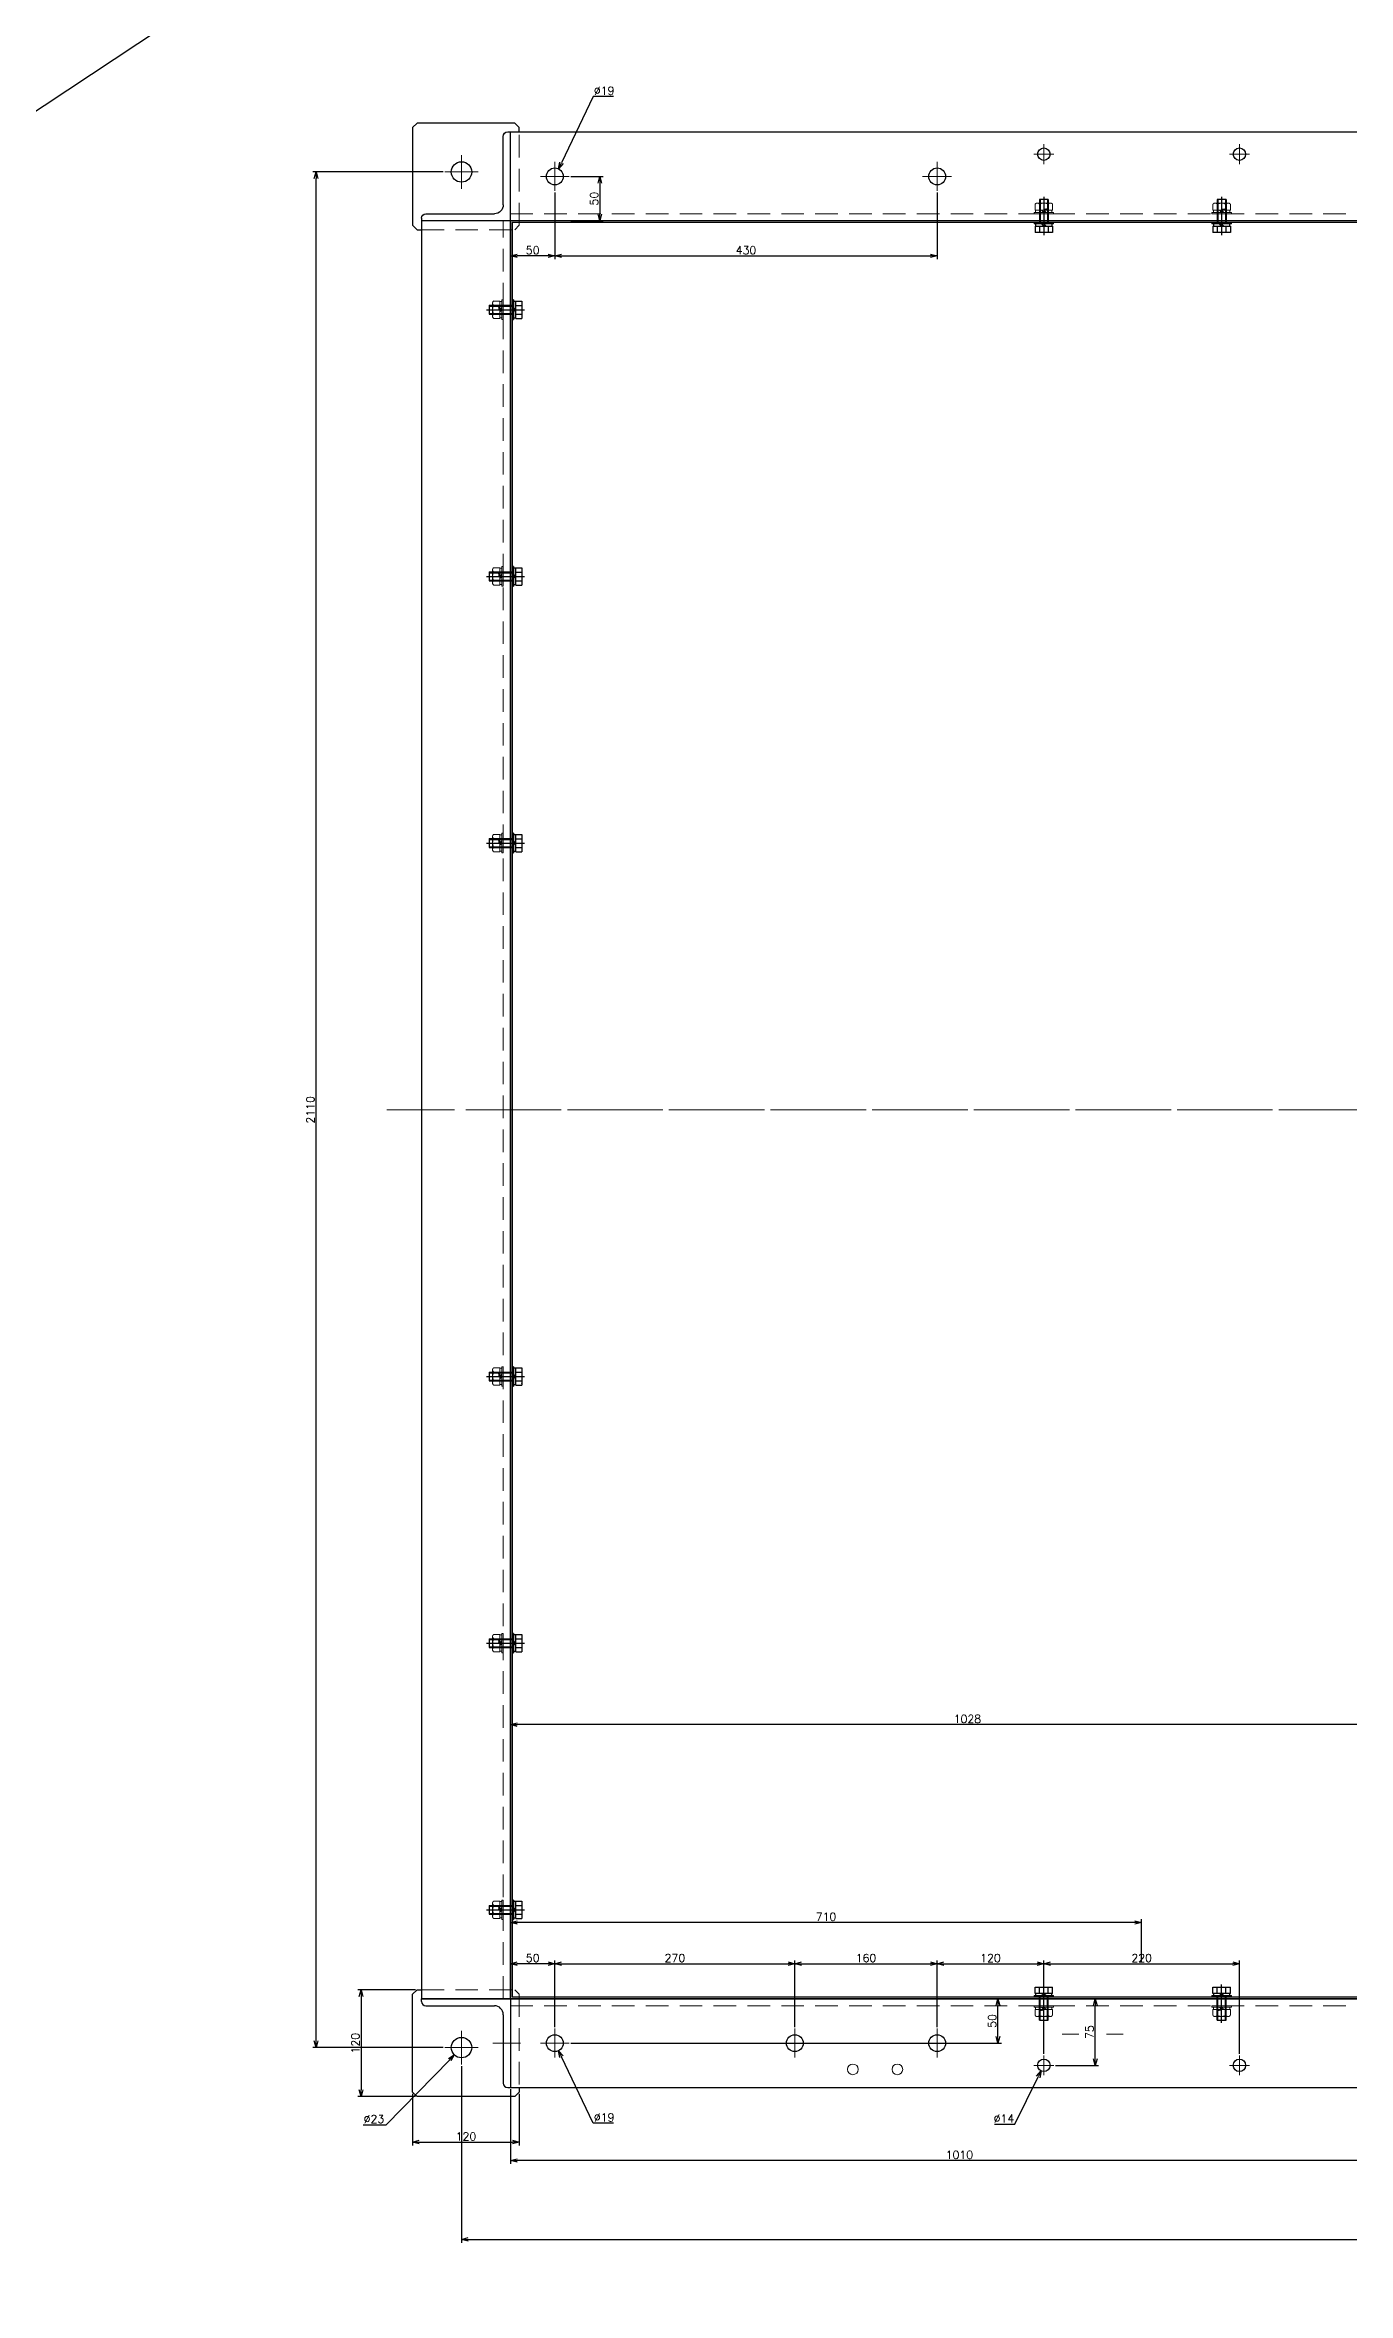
# Model space of a CAD drawing. Header units: millimetres. Extents: x -8731 to 85711, y -14522 to 31379.
# Drawn here: x -1410 to 56, y -10516 to -7987 of the extents above; entities that cross this region are included whole.
import ezdxf

# ---------------------------------------------------------------- set-up
doc = ezdxf.new("R2010")
doc.units = ezdxf.units.MM
doc.header["$LTSCALE"] = 4
doc.header["$PDMODE"] = 99
doc.header["$PDSIZE"] = 1
doc.linetypes.add('CENTER2', pattern=[28.575, 19.05, -3.175, 3.175, -3.175])
doc.linetypes.add('HIDDEN', pattern=[9.525, 6.35, -3.175])
for name, color, linetype, lineweight in [('04_HIDDEN', 2, 'HIDDEN', 13), ('05_CENTER', 4, 'CENTER2', 13), ('08_DIM', 3, 'Continuous', 13)]:
    doc.layers.add(name, color=color, linetype=linetype, lineweight=lineweight)
doc.layers.add('10_DRAFT', color=8, linetype='Continuous', lineweight=0, plot=False)
doc.styles.add('KSS_TXT', font='txt.shx', dxfattribs={"bigfont": 'extfont2.shx'})
doc.styles.add('KSS_TXT_L', font='txt.shx', dxfattribs={"height": 9, "bigfont": 'extfont2.shx'})
doc.dimstyles.new('KSS_DIM', dxfattribs={"dimscale": 3, "dimtxt": 3, "dimasz": 2.5, "dimexe": 1.25, "dimexo": 0.625, "dimtad": 1, "dimdsep": 46, "dimtxsty": 'KSS_TXT', "dimblk": 'OPEN30', "dimcen": 0, "dimazin": 2, "dimtfac": 0.75, "dimtmove": 0, "dimatfit": 3, "dimldrblk": 'OPEN30', "dimfxl": 1, "dimtolj": 1, "dimarcsym": 0})
doc.dimstyles.new('KSS_DIM$3', dxfattribs={"dimscale": 3, "dimtxt": 3, "dimasz": 2.5, "dimexe": 1.25, "dimexo": 0.625, "dimtad": 1, "dimtih": 1, "dimtoh": 1, "dimdsep": 46, "dimtxsty": 'KSS_TXT', "dimblk": 'OPEN30', "dimcen": 0, "dimazin": 2, "dimtfac": 0.75, "dimtofl": 0, "dimtmove": 0, "dimatfit": 3, "dimldrblk": 'OPEN30', "dimfxl": 1, "dimtolj": 1, "dimarcsym": 0})

# ---------------------------------------------------------------- blocks, each defined once
blk = doc.blocks.new('M10Nza_1_1_1')
at = {"color": 0}
for p, q in [((-9.8, 4), (-9.8, 10.7)), ((-9.8, 4), (9.8, 4)), ((-9.2, 1.5), (-9.2, 4)), ((-7.3, 12), (7.4, 12)), ((-4.9, 4), (-4.9, 10.7)), ((0, 1.5), (-2.5, 4)), ((0, 4), (2.5, 1.5)), ((4.9, 10.7), (4.9, 4)), ((9.2, 4), (9.2, 1.5)), ((9.8, 10.7), (9.8, 4))]:
    blk.add_line(p, q, dxfattribs=at)
at = {"color": 0, "linetype": 'CENTER2'}
blk.add_line((0, 12), (0, 0), dxfattribs=at)
at = {"color": 0}
blk.add_lwpolyline([(-11, 1.5), (11, 1.5), (11, 0), (-11, 0)], close=True, dxfattribs=at)
for centre, radius, start, end in [((-7.3, 9.1), 2.94, 33.626, 146.374), ((0, 2.2), 9.8, 60, 120), ((7.4, 9.1), 2.94, 33.626, 146.374)]:
    blk.add_arc(centre, radius, start, end, dxfattribs=at)
at = {"layer": '10_DRAFT', "style": 'KSS_TXT'}
blk.add_text('M10', height=1.25, dxfattribs=at).set_placement((0.3, 4.1))
blk = doc.blocks.new('A$C7E374867_2_1')
at = {"color": 0}
for p, q in [((-11, 1.5), (11, 1.5)), ((-11, 1.5), (-11, 0)), ((-11, 0), (11, 0)), ((-9.8, 11), (9.8, 11)), ((-9.8, 4), (-9.8, 11)), ((9.8, 4), (-9.8, 4)), ((-9.3, 4), (-9.3, 1.5)), ((-4.9, 4), (-4.9, 11)), ((0, 1.5), (-2.5, 4)), ((0, 4), (2.5, 1.5)), ((4.9, 4), (4.9, 11)), ((9.2, 1.5), (9.2, 4)), ((9.8, 4), (9.8, 11)), ((11, 0), (11, 1.5))]:
    blk.add_line(p, q, dxfattribs=at)
at = {"color": 0, "linetype": 'HIDDEN'}
for p, q in [((-5, -26), (-5, 0)), ((-4.2, -26), (-4.2, 0)), ((4.2, -26), (4.2, 0)), ((5, -26), (5, 0)), ((-5, -26), (5, -26))]:
    blk.add_line(p, q, dxfattribs=at)
at = {"color": 0, "linetype": 'CENTER2'}
blk.add_line((0, -29), (0, 14), dxfattribs=at)
at = {"layer": '10_DRAFT', "style": 'KSS_TXT_L'}
blk.add_text('BT-M10x30L,SW,PW', height=0.3, dxfattribs=at).set_placement((5.1, 10.7))
blk = doc.blocks.new('A$C53D772FE_1_1_1')
at = {"color": 0}
for p, q in [((1030, 1000), (0, 1000)), ((0, 1000), (0, -1000)), ((1030, 998), (2, 998)), ((2, 998), (2, -998)), ((1030, 998), (1030, 1000)), ((1030, 998), (1030, -998)), ((0, -1000), (1030, -1000)), ((2, -998), (1030, -998)), ((1030, -998), (1030, -1000))]:
    blk.add_line(p, q, dxfattribs=at)
at = {"layer": '04_HIDDEN'}
blk.add_line((1028, 998), (1028, -998), dxfattribs=at)
at = {"layer": '05_CENTER'}
for p, q in [((600, 1007.7), (600, 990.4)), ((800, 1007.7), (800, 990.4)), ((1000, 1007.7), (1000, 990.4)), ((9.7, 900), (-7.6, 900)), ((1020.4, 900), (1037.7, 900)), ((9.7, 600), (-7.6, 600)), ((1020.4, 600), (1037.7, 600)), ((9.7, 300), (-7.6, 300)), ((1020.4, 300), (1037.7, 300)), ((-44.3, 0), (1070.3, 0)), ((9.7, -300), (-7.6, -300)), ((1020.4, -300), (1037.7, -300)), ((9.7, -600), (-7.6, -600)), ((1020.4, -600), (1037.7, -600)), ((9.7, -900), (-7.6, -900)), ((1020.4, -900), (1037.7, -900)), ((600, -1007.7), (600, -990.4)), ((800, -1007.7), (800, -990.4)), ((1000, -1007.7), (1000, -990.4))]:
    blk.add_line(p, q, dxfattribs=at)
blk = doc.blocks.new('_Open30')
at = {"color": 0, "linetype": 'ByBlock', "lineweight": -2}
for p, q in [((-1, 0.27), (0, 0)), ((0, 0), (-1, -0.27)), ((0, 0), (-1, 0))]:
    blk.add_line(p, q, dxfattribs=at)
blk = doc.blocks.new('*D1652')
at = {"layer": '08_DIM', "color": 0, "lineweight": -2, "transparency": 16777216}
for p, q in [((-962, -8129.9), (-1108.6, -8129.9)), ((-1104.8, -10232.4), (-1104.8, -8137.4)), ((-962, -10239.9), (-1108.6, -10239.9))]:
    blk.add_line(p, q, dxfattribs=at)
at = {"layer": 'Defpoints', "color": 0, "transparency": 16777216}
for p in [(-1104.8, -8129.9), (-960.2, -8129.9), (-960.2, -10239.9)]:
    blk.add_point(p, dxfattribs=at)
at = {"layer": '08_DIM', "color": 0, "lineweight": -2, "transparency": 16777216, "xscale": 7.5, "yscale": 7.5, "zscale": 7.5}
for p, rotation in [((-1104.8, -8129.9), 90), ((-1104.8, -10239.9), 270)]:
    blk.add_blockref('_Open30', p, dxfattribs=dict(at, rotation=rotation))
at = {"layer": '08_DIM', "color": 0, "transparency": 16777216, "insert": (-1111.2, -9184.9), "char_height": 9, "attachment_point": 5, "rotation": 90, "style": 'KSS_TXT'}
blk.add_mtext('\\A1;2110', dxfattribs=at)
blk = doc.blocks.new('*D1653')
at = {"layer": '08_DIM', "color": 0, "lineweight": -2, "transparency": 16777216}
for p, q in [((-941.2, -10260.7), (-941.2, -10459.4)), ((1668.8, -10260.7), (1668.8, -10459.4)), ((-933.7, -10455.6), (1661.3, -10455.6))]:
    blk.add_line(p, q, dxfattribs=at)
at = {"layer": 'Defpoints', "color": 0, "transparency": 16777216}
for p in [(-941.2, -10258.8), (1668.8, -10258.8), (1668.8, -10455.6)]:
    blk.add_point(p, dxfattribs=at)
at = {"layer": '08_DIM', "color": 0, "lineweight": -2, "transparency": 16777216, "xscale": 7.5, "yscale": 7.5, "zscale": 7.5, "rotation": 180}
blk.add_blockref('_Open30', (-941.2, -10455.6), dxfattribs=at)
at = {"layer": '08_DIM', "color": 0, "lineweight": -2, "transparency": 16777216, "xscale": 7.5, "yscale": 7.5, "zscale": 7.5}
blk.add_blockref('_Open30', (1668.8, -10455.6), dxfattribs=at)
at = {"layer": '08_DIM', "color": 0, "transparency": 16777216, "insert": (363.8, -10449.3), "char_height": 9, "attachment_point": 5, "style": 'KSS_TXT'}
blk.add_mtext('\\A1;2610', dxfattribs=at)
blk = doc.blocks.new('*D1654')
at = {"layer": '08_DIM', "color": 0, "lineweight": -2, "transparency": 16777216}
for p, q in [((-996.2, -10291.7), (-996.2, -10350)), ((-876.2, -10291.7), (-876.2, -10350)), ((-988.7, -10346.2), (-883.7, -10346.2))]:
    blk.add_line(p, q, dxfattribs=at)
at = {"layer": 'Defpoints', "color": 0, "transparency": 16777216}
for p in [(-996.2, -10289.9), (-876.2, -10289.9), (-876.2, -10346.2)]:
    blk.add_point(p, dxfattribs=at)
at = {"layer": '08_DIM', "color": 0, "lineweight": -2, "transparency": 16777216, "xscale": 7.5, "yscale": 7.5, "zscale": 7.5, "rotation": 180}
blk.add_blockref('_Open30', (-996.2, -10346.2), dxfattribs=at)
at = {"layer": '08_DIM', "color": 0, "lineweight": -2, "transparency": 16777216, "xscale": 7.5, "yscale": 7.5, "zscale": 7.5}
blk.add_blockref('_Open30', (-876.2, -10346.2), dxfattribs=at)
at = {"layer": '08_DIM', "color": 0, "transparency": 16777216, "insert": (-936.2, -10339.9), "char_height": 9, "attachment_point": 5, "style": 'KSS_TXT'}
blk.add_mtext('\\A1;120', dxfattribs=at)
blk = doc.blocks.new('*D1655')
at = {"layer": '08_DIM', "color": 0, "lineweight": -2, "transparency": 16777216}
for p, q in [((-993.1, -10174.9), (-1058, -10174.9)), ((-1054.2, -10182.4), (-1054.2, -10287.4)), ((-993.1, -10294.9), (-1058, -10294.9))]:
    blk.add_line(p, q, dxfattribs=at)
at = {"layer": 'Defpoints', "color": 0, "transparency": 16777216}
for p in [(-991.2, -10174.9), (-1054.2, -10294.9), (-991.2, -10294.9)]:
    blk.add_point(p, dxfattribs=at)
at = {"layer": '08_DIM', "color": 0, "lineweight": -2, "transparency": 16777216, "xscale": 7.5, "yscale": 7.5, "zscale": 7.5}
for p, rotation in [((-1054.2, -10174.9), 90), ((-1054.2, -10294.9), 270)]:
    blk.add_blockref('_Open30', p, dxfattribs=dict(at, rotation=rotation))
at = {"layer": '08_DIM', "color": 0, "transparency": 16777216, "insert": (-1060.6, -10234.9), "char_height": 9, "attachment_point": 5, "rotation": 90, "style": 'KSS_TXT'}
blk.add_mtext('\\A1;120', dxfattribs=at)
blk = doc.blocks.new('A$C448B04A9_1_1_1')
at = {"color": 0}
for p, q in [((3, 100), (0, 100)), ((0, 0), (0, 100)), ((8, 18), (8, 95)), ((0, 0), (100, 0)), ((95, 8), (18, 8)), ((100, 3), (100, 0))]:
    blk.add_line(p, q, dxfattribs=at)
for centre, radius, start, end in [((3, 95), 5, 0, 90), ((18, 18), 10, 180, 270), ((95, 3), 5, 0, 90)]:
    blk.add_arc(centre, radius, start, end, dxfattribs=at)
blk = doc.blocks.new('A$C2A2D3C10_1_1_1')
at = {"color": 0}
for points in [[(110, 1100), (110, 1105), (105, 1110), (-5, 1110), (-10, 1105), (-10, 995), (-5, 990)], [(2590, 1100), (2590, 1105), (2595, 1110), (2705, 1110), (2710, 1105), (2710, 995), (2705, 990)], [(-5, 990), (0, 990)], [(100, 993), (100, 1000), (0, 1000), (0, -1000), (100, -1000), (100, -993)], [(100, -993), (100, 993)], [(2600, -993), (2600, -1000), (2700, -1000), (2700, 1000), (2600, 1000), (2600, 993)], [(2600, 993), (2600, -993)], [(2705, 990), (2700, 990)], [(110, -1100), (110, -1105), (105, -1110), (-5, -1110), (-10, -1105), (-10, -995), (-5, -990)], [(-5, -990), (0, -990)], [(2590, -1100), (2590, -1105), (2595, -1110), (2705, -1110), (2710, -1105), (2710, -995), (2705, -990)], [(2705, -990), (2700, -990)]]:
    blk.add_lwpolyline(points, dxfattribs=at)
for points in [[(100, 1100), (2600, 1100), (2600, 1000), (100, 1000)], [(100, -1100), (2600, -1100), (2600, -1000), (100, -1000)]]:
    blk.add_lwpolyline(points, close=True, dxfattribs=at)
for centre, radius in [((45, 1055), 11.5), ((700, 1075), 7), ((920, 1075), 7), ((2655, 1055), 11.5), ((150, 1050), 9.5), ((580, 1050), 9.5), ((1085, 1040), 6), ((1135, 1040), 6), ((1385, 1040), 6), ((1435, 1040), 6), ((1682.5, 1040), 6), ((1717.5, 1040), 6), ((2102.5, 1040), 6), ((2137.5, 1040), 6), ((2439.5, 1050), 8.5), ((2560.5, 1050), 8.5), ((1085, -1040), 6), ((1135, -1040), 6), ((1385, -1040), 6), ((1435, -1040), 6), ((1682.5, -1040), 6), ((1717.5, -1040), 6), ((2102.5, -1040), 6), ((2137.5, -1040), 6), ((45, -1055), 11.5), ((150, -1050), 9.5), ((420, -1050), 9.5), ((580, -1050), 9.5), ((2439.5, -1050), 8.5), ((2560.5, -1050), 8.5), ((2655, -1055), 11.5), ((700, -1075), 7), ((920, -1075), 7)]:
    blk.add_circle(centre, radius, dxfattribs=at)
at = {"layer": '04_HIDDEN'}
for p, q in [((92, -1000), (92, 1000)), ((100, 1008), (2600, 1008)), ((2608, -1000), (2608, 1000)), ((100, -1008), (2600, -1008))]:
    blk.add_line(p, q, dxfattribs=at)
for points in [[(0, 990), (105, 990), (110, 995), (110, 1100)], [(2700, 990), (2595, 990), (2590, 995), (2590, 1100)], [(0, -990), (105, -990), (110, -995), (110, -1100)], [(2700, -990), (2595, -990), (2590, -995), (2590, -1100)]]:
    blk.add_lwpolyline(points, dxfattribs=at)
at = {"layer": '05_CENTER'}
for p, q in [((45, 1073.9), (45, 1036.1)), ((150, 1066.3), (150, 1033.7)), ((580, 1066.3), (580, 1033.7)), ((711.2, 1075), (688.8, 1075)), ((700, 1086.2), (700, 1063.8)), ((931.2, 1075), (908.8, 1075)), ((920, 1086.2), (920, 1063.8)), ((2439.5, 1062.3), (2439.5, 1037.7)), ((2560.5, 1062.3), (2560.5, 1037.7)), ((2655, 1073.9), (2655, 1036.1)), ((63.9, 1055), (26.1, 1055)), ((166.3, 1050), (133.7, 1050)), ((596.3, 1050), (563.7, 1050)), ((1094.3, 1040), (1075.7, 1040)), ((1085, 1049.3), (1085, 1030.7)), ((1144.3, 1040), (1125.7, 1040)), ((1135, 1049.3), (1135, 1030.7)), ((1394.3, 1040), (1375.7, 1040)), ((1385, 1049.3), (1385, 1030.7)), ((1444.3, 1040), (1425.7, 1040)), ((1435, 1049.3), (1435, 1030.7)), ((1691.8, 1040), (1673.2, 1040)), ((1682.5, 1049.3), (1682.5, 1030.7)), ((1726.8, 1040), (1708.2, 1040)), ((1717.5, 1049.3), (1717.5, 1030.7)), ((2111.8, 1040), (2093.2, 1040)), ((2102.5, 1049.3), (2102.5, 1030.7)), ((2146.8, 1040), (2128.2, 1040)), ((2137.5, 1049.3), (2137.5, 1030.7)), ((2451.8, 1050), (2427.2, 1050)), ((2572.8, 1050), (2548.2, 1050)), ((2620.4, 1050), (2587.9, 1050)), ((2636.1, 1055), (2673.9, 1055)), ((700, 991.1), (700, 1017.1)), ((900, 991.1), (900, 1017.1)), ((1100, 991.1), (1100, 1017.1)), ((1600, 991.1), (1600, 1017.1)), ((1800, 991.1), (1800, 1017.1)), ((2000, 991.1), (2000, 1017.1)), ((108.9, 900), (82.9, 900)), ((2591.1, 900), (2617.1, 900)), ((108.9, 600), (82.9, 600)), ((2591.1, 600), (2617.1, 600)), ((108.9, 300), (82.9, 300)), ((2591.1, 300), (2617.1, 300)), ((-39.1, 0), (2739.1, 0)), ((108.9, -300), (82.9, -300)), ((2591.1, -300), (2617.1, -300)), ((108.9, -600), (82.9, -600)), ((2591.1, -600), (2617.1, -600)), ((108.9, -900), (82.9, -900)), ((2591.1, -900), (2617.1, -900)), ((700, -991.1), (700, -1017.1)), ((900, -991.1), (900, -1017.1)), ((1100, -991.1), (1100, -1017.1)), ((1600, -991.1), (1600, -1017.1)), ((1800, -991.1), (1800, -1017.1)), ((2000, -991.1), (2000, -1017.1)), ((45, -1073.9), (45, -1036.1)), ((150, -1066.3), (150, -1033.7)), ((420, -1066.3), (420, -1033.7)), ((580, -1066.3), (580, -1033.7)), ((1085, -1049.3), (1085, -1030.7)), ((1135, -1049.3), (1135, -1030.7)), ((1385, -1049.3), (1385, -1030.7)), ((1435, -1049.3), (1435, -1030.7)), ((1682.5, -1049.3), (1682.5, -1030.7)), ((1717.5, -1049.3), (1717.5, -1030.7)), ((2102.5, -1049.3), (2102.5, -1030.7)), ((2137.5, -1049.3), (2137.5, -1030.7)), ((2655, -1073.9), (2655, -1036.1)), ((63.9, -1055), (26.1, -1055)), ((111.3, -1050), (80.4, -1050)), ((166.3, -1050), (133.7, -1050)), ((436.3, -1050), (403.7, -1050)), ((596.3, -1050), (563.7, -1050)), ((1094.3, -1040), (1075.7, -1040)), ((1144.3, -1040), (1125.7, -1040)), ((1394.3, -1040), (1375.7, -1040)), ((1444.3, -1040), (1425.7, -1040)), ((1691.8, -1040), (1673.2, -1040)), ((1726.8, -1040), (1708.2, -1040)), ((2111.8, -1040), (2093.2, -1040)), ((2146.8, -1040), (2128.2, -1040)), ((2451.8, -1050), (2427.2, -1050)), ((2439.5, -1062.3), (2439.5, -1037.7)), ((2572.8, -1050), (2548.2, -1050)), ((2560.5, -1062.3), (2560.5, -1037.7)), ((2620.4, -1050), (2587.9, -1050)), ((2636.1, -1055), (2673.9, -1055)), ((711.2, -1075), (688.8, -1075)), ((700, -1086.2), (700, -1063.8)), ((931.2, -1075), (908.8, -1075)), ((920, -1086.2), (920, -1063.8))]:
    blk.add_line(p, q, dxfattribs=at)
at = {"color": 0, "xscale": -1}
blk.add_blockref('A$C448B04A9_1_1_1', (100, 1000), dxfattribs=at)
at = {"color": 0}
blk.add_blockref('A$C448B04A9_1_1_1', (2600, 1000), dxfattribs=at)
at = {"color": 0, "rotation": 180}
blk.add_blockref('A$C448B04A9_1_1_1', (100, -1000), dxfattribs=at)
at = {"color": 0, "xscale": -1, "rotation": 180}
blk.add_blockref('A$C448B04A9_1_1_1', (2600, -1000), dxfattribs=at)
blk = doc.blocks.new('*D3328')
at = {"layer": '08_DIM', "color": 0, "lineweight": -2, "transparency": 16777216}
for p, q in [((-886.2, -9898.1), (-886.2, -9872.8)), ((134.3, -9876.5), (-878.7, -9876.5)), ((141.8, -9875.9), (141.8, -9880.3))]:
    blk.add_line(p, q, dxfattribs=at)
at = {"layer": 'Defpoints', "color": 0, "transparency": 16777216}
for p in [(-886.2, -9876.5), (141.8, -9874), (-886.2, -9900)]:
    blk.add_point(p, dxfattribs=at)
at = {"layer": '08_DIM', "color": 0, "lineweight": -2, "transparency": 16777216, "xscale": 7.5, "yscale": 7.5, "zscale": 7.5, "rotation": 180}
blk.add_blockref('_Open30', (-886.2, -9876.5), dxfattribs=at)
at = {"layer": '08_DIM', "color": 0, "lineweight": -2, "transparency": 16777216, "xscale": 7.5, "yscale": 7.5, "zscale": 7.5}
blk.add_blockref('_Open30', (141.8, -9876.5), dxfattribs=at)
at = {"layer": '08_DIM', "color": 0, "transparency": 16777216, "insert": (-372.2, -9870.1), "char_height": 9, "attachment_point": 5, "style": 'KSS_TXT'}
blk.add_mtext('\\A1;1028', dxfattribs=at)
blk = doc.blocks.new('*D3409')
at = {"layer": '08_DIM', "color": 0, "lineweight": -2, "transparency": 16777216}
for p, q in [((-886.2, -10183), (-886.2, -10141.7)), ((-843.7, -10145.5), (-878.7, -10145.5)), ((-836.2, -10216.7), (-836.2, -10141.7))]:
    blk.add_line(p, q, dxfattribs=at)
at = {"layer": 'Defpoints', "color": 0, "transparency": 16777216}
for p in [(-886.2, -10145.5), (-886.2, -10184.9), (-836.2, -10218.6)]:
    blk.add_point(p, dxfattribs=at)
at = {"layer": '08_DIM', "color": 0, "lineweight": -2, "transparency": 16777216, "xscale": 7.5, "yscale": 7.5, "zscale": 7.5, "rotation": 180}
blk.add_blockref('_Open30', (-886.2, -10145.5), dxfattribs=at)
at = {"layer": '08_DIM', "color": 0, "lineweight": -2, "transparency": 16777216, "xscale": 7.5, "yscale": 7.5, "zscale": 7.5}
blk.add_blockref('_Open30', (-836.2, -10145.5), dxfattribs=at)
at = {"layer": '08_DIM', "color": 0, "transparency": 16777216, "insert": (-861.2, -10139.1), "char_height": 9, "attachment_point": 5, "style": 'KSS_TXT'}
blk.add_mtext('\\A1;50', dxfattribs=at)
blk = doc.blocks.new('*D3410')
at = {"layer": '08_DIM', "color": 0, "lineweight": -2, "transparency": 16777216}
for p, q in [((-836.2, -10216.7), (-836.2, -10141.7)), ((-828.7, -10145.5), (-573.7, -10145.5)), ((-566.2, -10216.7), (-566.2, -10141.7))]:
    blk.add_line(p, q, dxfattribs=at)
at = {"layer": 'Defpoints', "color": 0, "transparency": 16777216}
for p in [(-566.2, -10145.5), (-836.2, -10218.6), (-566.2, -10218.6)]:
    blk.add_point(p, dxfattribs=at)
at = {"layer": '08_DIM', "color": 0, "lineweight": -2, "transparency": 16777216, "xscale": 7.5, "yscale": 7.5, "zscale": 7.5, "rotation": 180}
blk.add_blockref('_Open30', (-836.2, -10145.5), dxfattribs=at)
at = {"layer": '08_DIM', "color": 0, "lineweight": -2, "transparency": 16777216, "xscale": 7.5, "yscale": 7.5, "zscale": 7.5}
blk.add_blockref('_Open30', (-566.2, -10145.5), dxfattribs=at)
at = {"layer": '08_DIM', "color": 0, "transparency": 16777216, "insert": (-701.2, -10139.1), "char_height": 9, "attachment_point": 5, "style": 'KSS_TXT'}
blk.add_mtext('\\A1;270', dxfattribs=at)
blk = doc.blocks.new('*D3411')
at = {"layer": '08_DIM', "color": 0, "lineweight": -2, "transparency": 16777216}
for p, q in [((-566.2, -10216.7), (-566.2, -10141.7)), ((-558.7, -10145.5), (-413.7, -10145.5)), ((-406.2, -10216.7), (-406.2, -10141.7))]:
    blk.add_line(p, q, dxfattribs=at)
at = {"layer": 'Defpoints', "color": 0, "transparency": 16777216}
for p in [(-406.2, -10145.5), (-566.2, -10218.6), (-406.2, -10218.6)]:
    blk.add_point(p, dxfattribs=at)
at = {"layer": '08_DIM', "color": 0, "lineweight": -2, "transparency": 16777216, "xscale": 7.5, "yscale": 7.5, "zscale": 7.5, "rotation": 180}
blk.add_blockref('_Open30', (-566.2, -10145.5), dxfattribs=at)
at = {"layer": '08_DIM', "color": 0, "lineweight": -2, "transparency": 16777216, "xscale": 7.5, "yscale": 7.5, "zscale": 7.5}
blk.add_blockref('_Open30', (-406.2, -10145.5), dxfattribs=at)
at = {"layer": '08_DIM', "color": 0, "transparency": 16777216, "insert": (-486.2, -10139.1), "char_height": 9, "attachment_point": 5, "style": 'KSS_TXT'}
blk.add_mtext('\\A1;160', dxfattribs=at)
blk = doc.blocks.new('*D3412')
at = {"layer": '08_DIM', "color": 0, "lineweight": -2, "transparency": 16777216}
for p, q in [((-406.2, -10216.7), (-406.2, -10141.7)), ((-398.7, -10145.5), (-293.7, -10145.5)), ((-286.2, -10246.8), (-286.2, -10141.7))]:
    blk.add_line(p, q, dxfattribs=at)
at = {"layer": 'Defpoints', "color": 0, "transparency": 16777216}
for p in [(-286.2, -10145.5), (-406.2, -10218.6), (-286.2, -10248.7)]:
    blk.add_point(p, dxfattribs=at)
at = {"layer": '08_DIM', "color": 0, "lineweight": -2, "transparency": 16777216, "xscale": 7.5, "yscale": 7.5, "zscale": 7.5, "rotation": 180}
blk.add_blockref('_Open30', (-406.2, -10145.5), dxfattribs=at)
at = {"layer": '08_DIM', "color": 0, "lineweight": -2, "transparency": 16777216, "xscale": 7.5, "yscale": 7.5, "zscale": 7.5}
blk.add_blockref('_Open30', (-286.2, -10145.5), dxfattribs=at)
at = {"layer": '08_DIM', "color": 0, "transparency": 16777216, "insert": (-346.2, -10139.1), "char_height": 9, "attachment_point": 5, "style": 'KSS_TXT'}
blk.add_mtext('\\A1;120', dxfattribs=at)
blk = doc.blocks.new('*D3413')
at = {"layer": '08_DIM', "color": 0, "lineweight": -2, "transparency": 16777216}
for p, q in [((-286.2, -10246.8), (-286.2, -10141.7)), ((-278.7, -10145.5), (-73.7, -10145.5)), ((-66.2, -10246.8), (-66.2, -10141.7))]:
    blk.add_line(p, q, dxfattribs=at)
at = {"layer": 'Defpoints', "color": 0, "transparency": 16777216}
for p in [(-66.2, -10145.5), (-286.2, -10248.7), (-66.2, -10248.7)]:
    blk.add_point(p, dxfattribs=at)
at = {"layer": '08_DIM', "color": 0, "lineweight": -2, "transparency": 16777216, "xscale": 7.5, "yscale": 7.5, "zscale": 7.5, "rotation": 180}
blk.add_blockref('_Open30', (-286.2, -10145.5), dxfattribs=at)
at = {"layer": '08_DIM', "color": 0, "lineweight": -2, "transparency": 16777216, "xscale": 7.5, "yscale": 7.5, "zscale": 7.5}
blk.add_blockref('_Open30', (-66.2, -10145.5), dxfattribs=at)
at = {"layer": '08_DIM', "color": 0, "transparency": 16777216, "insert": (-176.2, -10139.1), "char_height": 9, "attachment_point": 5, "style": 'KSS_TXT'}
blk.add_mtext('\\A1;220', dxfattribs=at)
blk = doc.blocks.new('*D3414')
at = {"layer": '08_DIM', "color": 0, "lineweight": -2, "transparency": 16777216}
for p, q in [((-273.2, -10184.9), (-224.6, -10184.9)), ((-228.3, -10252.4), (-228.3, -10192.4)), ((-273.2, -10259.9), (-224.6, -10259.9))]:
    blk.add_line(p, q, dxfattribs=at)
at = {"layer": 'Defpoints', "color": 0, "transparency": 16777216}
for p in [(-275.1, -10184.9), (-228.3, -10184.9), (-275.1, -10259.9)]:
    blk.add_point(p, dxfattribs=at)
at = {"layer": '08_DIM', "color": 0, "lineweight": -2, "transparency": 16777216, "xscale": 7.5, "yscale": 7.5, "zscale": 7.5}
for p, rotation in [((-228.3, -10184.9), 90), ((-228.3, -10259.9), 270)]:
    blk.add_blockref('_Open30', p, dxfattribs=dict(at, rotation=rotation))
at = {"layer": '08_DIM', "color": 0, "transparency": 16777216, "insert": (-234.7, -10222.4), "char_height": 9, "attachment_point": 5, "rotation": 90, "style": 'KSS_TXT'}
blk.add_mtext('\\A1;75', dxfattribs=at)
blk = doc.blocks.new('*D3415')
at = {"layer": '08_DIM', "color": 0, "lineweight": -2, "transparency": 16777216}
for p, q in [((-818.1, -10184.9), (-334, -10184.9)), ((-337.8, -10227.4), (-337.8, -10192.4)), ((-818.1, -10234.9), (-334, -10234.9))]:
    blk.add_line(p, q, dxfattribs=at)
at = {"layer": 'Defpoints', "color": 0, "transparency": 16777216}
for p in [(-820, -10184.9), (-337.8, -10184.9), (-820, -10234.9)]:
    blk.add_point(p, dxfattribs=at)
at = {"layer": '08_DIM', "color": 0, "lineweight": -2, "transparency": 16777216, "xscale": 7.5, "yscale": 7.5, "zscale": 7.5}
for p, rotation in [((-337.8, -10184.9), 90), ((-337.8, -10234.9), 270)]:
    blk.add_blockref('_Open30', p, dxfattribs=dict(at, rotation=rotation))
at = {"layer": '08_DIM', "color": 0, "transparency": 16777216, "insert": (-344.2, -10209.9), "char_height": 9, "attachment_point": 5, "rotation": 90, "style": 'KSS_TXT'}
blk.add_mtext('\\A1;50', dxfattribs=at)
blk = doc.blocks.new('*D3423')
at = {"layer": '08_DIM', "color": 0, "lineweight": -2, "transparency": 16777216}
for p, q in [((-886.2, -10286.7), (-886.2, -10370.7)), ((123.8, -10320.5), (123.8, -10370.7)), ((116.3, -10366.9), (-878.7, -10366.9))]:
    blk.add_line(p, q, dxfattribs=at)
at = {"layer": 'Defpoints', "color": 0, "transparency": 16777216}
for p in [(-886.2, -10284.9), (123.8, -10318.6), (-886.2, -10366.9)]:
    blk.add_point(p, dxfattribs=at)
at = {"layer": '08_DIM', "color": 0, "lineweight": -2, "transparency": 16777216, "xscale": 7.5, "yscale": 7.5, "zscale": 7.5, "rotation": 180}
blk.add_blockref('_Open30', (-886.2, -10366.9), dxfattribs=at)
at = {"layer": '08_DIM', "color": 0, "lineweight": -2, "transparency": 16777216, "xscale": 7.5, "yscale": 7.5, "zscale": 7.5}
blk.add_blockref('_Open30', (123.8, -10366.9), dxfattribs=at)
at = {"layer": '08_DIM', "color": 0, "transparency": 16777216, "insert": (-381.2, -10360.5), "char_height": 9, "attachment_point": 5, "style": 'KSS_TXT'}
blk.add_mtext('\\A1;1010', dxfattribs=at)
blk = doc.blocks.new('*D3432')
at = {"layer": '08_DIM', "color": 0, "lineweight": -2, "transparency": 16777216}
for p, q in [((-318.7, -10326.1), (-292.6, -10272.9)), ((-341.6, -10326.1), (-318.7, -10326.1))]:
    blk.add_line(p, q, dxfattribs=at)
at = {"layer": 'Defpoints', "color": 0, "transparency": 16777216}
for p in [(-289.3, -10266.1), (-283.2, -10253.6)]:
    blk.add_point(p, dxfattribs=at)
at = {"layer": '08_DIM', "color": 0, "lineweight": -2, "transparency": 16777216, "xscale": 7.5, "yscale": 7.5, "zscale": 7.5, "rotation": 63.88393615176609}
blk.add_blockref('_Open30', (-289.3, -10266.1), dxfattribs=at)
at = {"layer": '08_DIM', "color": 0, "transparency": 16777216, "insert": (-331.1, -10319.8), "char_height": 9, "attachment_point": 5, "style": 'KSS_TXT'}
blk.add_mtext('\\A1;%%C14', dxfattribs=at)
blk = doc.blocks.new('*D3433')
at = {"layer": '08_DIM', "color": 0, "lineweight": -2, "transparency": 16777216}
for p, q in [((-836.2, -8153), (-836.2, -8228)), ((-886.2, -8186.7), (-886.2, -8228)), ((-843.7, -8224.2), (-878.7, -8224.2))]:
    blk.add_line(p, q, dxfattribs=at)
at = {"layer": 'Defpoints', "color": 0, "transparency": 16777216}
for p in [(-836.2, -8151.1), (-886.2, -8184.9), (-886.2, -8224.2)]:
    blk.add_point(p, dxfattribs=at)
at = {"layer": '08_DIM', "color": 0, "lineweight": -2, "transparency": 16777216, "xscale": 7.5, "yscale": 7.5, "zscale": 7.5, "rotation": 180}
blk.add_blockref('_Open30', (-886.2, -8224.2), dxfattribs=at)
at = {"layer": '08_DIM', "color": 0, "lineweight": -2, "transparency": 16777216, "xscale": 7.5, "yscale": 7.5, "zscale": 7.5}
blk.add_blockref('_Open30', (-836.2, -8224.2), dxfattribs=at)
at = {"layer": '08_DIM', "color": 0, "transparency": 16777216, "insert": (-861.2, -8217.9), "char_height": 9, "attachment_point": 5, "style": 'KSS_TXT'}
blk.add_mtext('\\A1;50', dxfattribs=at)
blk = doc.blocks.new('*D3434')
at = {"layer": '08_DIM', "color": 0, "lineweight": -2, "transparency": 16777216}
for p, q in [((-836.2, -8153), (-836.2, -8228)), ((-406.2, -8153), (-406.2, -8228)), ((-828.7, -8224.2), (-413.7, -8224.2))]:
    blk.add_line(p, q, dxfattribs=at)
at = {"layer": 'Defpoints', "color": 0, "transparency": 16777216}
for p in [(-836.2, -8151.1), (-406.2, -8151.1), (-406.2, -8224.2)]:
    blk.add_point(p, dxfattribs=at)
at = {"layer": '08_DIM', "color": 0, "lineweight": -2, "transparency": 16777216, "xscale": 7.5, "yscale": 7.5, "zscale": 7.5, "rotation": 180}
blk.add_blockref('_Open30', (-836.2, -8224.2), dxfattribs=at)
at = {"layer": '08_DIM', "color": 0, "lineweight": -2, "transparency": 16777216, "xscale": 7.5, "yscale": 7.5, "zscale": 7.5}
blk.add_blockref('_Open30', (-406.2, -8224.2), dxfattribs=at)
at = {"layer": '08_DIM', "color": 0, "transparency": 16777216, "insert": (-621.2, -8217.9), "char_height": 9, "attachment_point": 5, "style": 'KSS_TXT'}
blk.add_mtext('\\A1;430', dxfattribs=at)
blk = doc.blocks.new('*D3435')
at = {"layer": '08_DIM', "color": 0, "lineweight": -2, "transparency": 16777216}
for p, q in [((-818.1, -8134.9), (-781.8, -8134.9)), ((-785.6, -8142.4), (-785.6, -8177.4)), ((-818.1, -8184.9), (-781.8, -8184.9))]:
    blk.add_line(p, q, dxfattribs=at)
at = {"layer": 'Defpoints', "color": 0, "transparency": 16777216}
for p in [(-820, -8134.9), (-820, -8184.9), (-785.6, -8184.9)]:
    blk.add_point(p, dxfattribs=at)
at = {"layer": '08_DIM', "color": 0, "lineweight": -2, "transparency": 16777216, "xscale": 7.5, "yscale": 7.5, "zscale": 7.5}
for p, rotation in [((-785.6, -8134.9), 90), ((-785.6, -8184.9), 270)]:
    blk.add_blockref('_Open30', p, dxfattribs=dict(at, rotation=rotation))
at = {"layer": '08_DIM', "color": 0, "transparency": 16777216, "insert": (-792, -8159.9), "char_height": 9, "attachment_point": 5, "rotation": 90, "style": 'KSS_TXT'}
blk.add_mtext('\\A1;50', dxfattribs=at)
blk = doc.blocks.new('*D3436')
at = {"layer": '08_DIM', "color": 0, "lineweight": -2, "transparency": 16777216}
for p, q in [((-793.2, -10324.8), (-828.9, -10250.2)), ((-770.3, -10324.8), (-793.2, -10324.8))]:
    blk.add_line(p, q, dxfattribs=at)
at = {"layer": 'Defpoints', "color": 0, "transparency": 16777216}
for p in [(-840.3, -10226.3), (-832.1, -10243.4)]:
    blk.add_point(p, dxfattribs=at)
at = {"layer": '08_DIM', "color": 0, "lineweight": -2, "transparency": 16777216, "xscale": 7.5, "yscale": 7.5, "zscale": 7.5, "rotation": 115.5765367813497}
blk.add_blockref('_Open30', (-832.1, -10243.4), dxfattribs=at)
at = {"layer": '08_DIM', "color": 0, "transparency": 16777216, "insert": (-780.8, -10318.4), "char_height": 9, "attachment_point": 5, "style": 'KSS_TXT'}
blk.add_mtext('\\A1;%%C19', dxfattribs=at)
blk = doc.blocks.new('*D3437')
at = {"layer": '08_DIM', "color": 0, "lineweight": -2, "transparency": 16777216}
for p, q in [((-793.2, -8044.9), (-828.9, -8119.5)), ((-770.3, -8044.9), (-793.2, -8044.9))]:
    blk.add_line(p, q, dxfattribs=at)
at = {"layer": 'Defpoints', "color": 0, "transparency": 16777216}
for p in [(-832.1, -8126.3), (-840.3, -8143.4)]:
    blk.add_point(p, dxfattribs=at)
at = {"layer": '08_DIM', "color": 0, "lineweight": -2, "transparency": 16777216, "xscale": 7.5, "yscale": 7.5, "zscale": 7.5, "rotation": 244.4234632186555}
blk.add_blockref('_Open30', (-832.1, -8126.3), dxfattribs=at)
at = {"layer": '08_DIM', "color": 0, "transparency": 16777216, "insert": (-780.8, -8038.5), "char_height": 9, "attachment_point": 5, "style": 'KSS_TXT'}
blk.add_mtext('\\A1;%%C19', dxfattribs=at)
blk = doc.blocks.new('*D3881')
at = {"layer": '08_DIM', "color": 0, "lineweight": -2, "transparency": 16777216}
for p, q in [((-886.2, -10105.8), (-886.2, -10095.3)), ((-183.7, -10099.1), (-878.7, -10099.1)), ((-176.2, -10143.6), (-176.2, -10095.3))]:
    blk.add_line(p, q, dxfattribs=at)
at = {"layer": 'Defpoints', "color": 0, "transparency": 16777216}
for p in [(-886.2, -10099.1), (-886.2, -10107.7), (-176.2, -10145.5)]:
    blk.add_point(p, dxfattribs=at)
at = {"layer": '08_DIM', "color": 0, "lineweight": -2, "transparency": 16777216, "xscale": 7.5, "yscale": 7.5, "zscale": 7.5, "rotation": 180}
blk.add_blockref('_Open30', (-886.2, -10099.1), dxfattribs=at)
at = {"layer": '08_DIM', "color": 0, "lineweight": -2, "transparency": 16777216, "xscale": 7.5, "yscale": 7.5, "zscale": 7.5}
blk.add_blockref('_Open30', (-176.2, -10099.1), dxfattribs=at)
at = {"layer": '08_DIM', "color": 0, "transparency": 16777216, "insert": (-531.2, -10092.7), "char_height": 9, "attachment_point": 5, "style": 'KSS_TXT'}
blk.add_mtext('\\A1;710', dxfattribs=at)
blk = doc.blocks.new('*D4004')
at = {"layer": '08_DIM', "color": 0, "lineweight": -2, "transparency": 16777216}
for p, q in [((-1025.8, -10326.6), (-954.5, -10253.5)), ((-1051.7, -10326.6), (-1025.8, -10326.6))]:
    blk.add_line(p, q, dxfattribs=at)
at = {"layer": 'Defpoints', "color": 0, "transparency": 16777216}
for p in [(-933.2, -10231.6), (-949.3, -10248.1)]:
    blk.add_point(p, dxfattribs=at)
at = {"layer": '08_DIM', "color": 0, "lineweight": -2, "transparency": 16777216, "xscale": 7.5, "yscale": 7.5, "zscale": 7.5, "rotation": 45.70521527389406}
blk.add_blockref('_Open30', (-949.3, -10248.1), dxfattribs=at)
at = {"layer": '08_DIM', "color": 0, "transparency": 16777216, "insert": (-1039.7, -10320.2), "char_height": 9, "attachment_point": 5, "style": 'KSS_TXT'}
blk.add_mtext('\\A1;%%C23', dxfattribs=at)

msp = doc.modelspace()

# ---------------------------------------------------------------- linework, layer by layer
at = {"color": 2}
msp.add_line((847.15114, -6563.8679), (-8041.51907, -12434.61267), dxfattribs=at)
at = {"layer": '10_DRAFT'}
for p, q in [((-265.5828, -10224.85846), (-246.9007, -10224.85846)), ((-215.5828, -10224.85846), (-196.9007, -10224.85846))]:
    msp.add_line(p, q, dxfattribs=at)
for centre in [(-500.96358, -10264.33179), (-450.96358, -10264.33179)]:
    msp.add_circle(centre, 6, dxfattribs=at)

# ---------------------------------------------------------------- block references
for name, p in [('A$C2A2D3C10_1_1_1', (-986.24175, -9184.85844)), ('A$C53D772FE_1_1_1', (-886.24175, -9184.85844)), ('A$C7E374867_2_1', (-286.24174, -10182.85844)), ('A$C7E374867_2_1', (-86.24174, -10182.85844))]:
    msp.add_blockref(name, p)
for p, rotation in [((-286.24177, -8186.85844), 180), ((-86.24177, -8186.85844), 180), ((-884.24175, -8284.85846), 270), ((-884.24175, -8584.85846), 270), ((-884.24175, -8884.85846), 270), ((-884.24175, -9484.85846), 270), ((-884.24175, -9784.85846), 270), ((-884.24175, -10084.85846), 270)]:
    msp.add_blockref('A$C7E374867_2_1', p, dxfattribs=dict(rotation=rotation))
at = {"layer": '04_HIDDEN'}
for p in [(-286.24175, -8176.85844), (-86.24175, -8176.85844)]:
    msp.add_blockref('M10Nza_1_1_1', p, dxfattribs=at)
for p, rotation in [((-894.24175, -8284.85844), 90), ((-894.24175, -8584.85844), 90), ((-894.24175, -8884.85844), 90), ((-894.24175, -9484.85844), 90), ((-894.24175, -9784.85844), 90), ((-894.24175, -10084.85844), 90), ((-286.24175, -10192.85844), 180), ((-86.24175, -10192.85844), 180)]:
    msp.add_blockref('M10Nza_1_1_1', p, dxfattribs=dict(at, rotation=rotation))

# ---------------------------------------------------------------- dimensions: what is measured, and where the dimension line sits
at = {"layer": '08_DIM'}
for p1, p2, picture, middle in [((-840.34306, -8143.42753), (-832.14045, -8126.28935), '*D3437', (-780.81525, -8044.91286)), ((-933.21073, -10231.62724), (-949.27278, -10248.08964), '*D4004', (-1039.71422, -10326.56447)), ((-840.34306, -10226.28935), (-832.14045, -10243.42753), '*D3436', (-780.81525, -10324.80403)), ((-283.1604, -10253.57311), (-289.32307, -10266.14377), '*D3432', (-331.11145, -10326.14136))]:
    dim = msp.add_diameter_dim_2p(p1=p1, p2=p2, dimstyle='KSS_DIM$3', override={"dimscale": 3, "dimpost": '%%C<>'}, dxfattribs=at)
    dim.commit()
    dim.dimension.update_dxf_attribs({"geometry": picture, "text_midpoint": middle, "dimtype": 163})
for base, p1, p2, angle, picture, middle in [((-1104.80866, -8129.85844), (-960.17259, -10239.85844), (-960.17259, -8129.85844), 90, '*D1652', (-1111.18366, -9184.85844)), ((-785.57405, -8184.85844), (-819.96499, -8134.85844), (-819.96499, -8184.85844), 270, '*D3435', (-791.9553, -8159.85844)), ((-1054.23783, -10294.85844), (-991.24175, -10174.85844), (-991.24175, -10294.85844), 90, '*D1655', (-1060.61283, -10234.85844)), ((-337.7952, -10184.85844), (-819.96499, -10234.85844), (-819.96499, -10184.85844), 90, '*D3415', (-344.17645, -10209.85844)), ((-228.31569, -10184.85844), (-275.05581, -10259.85844), (-275.05581, -10184.85844), 90, '*D3414', (-234.69694, -10222.35844))]:
    dim = msp.add_linear_dim(base=base, p1=p1, p2=p2, angle=angle, dimstyle='KSS_DIM', override={"dimscale": 3}, dxfattribs=at)
    dim.commit()
    dim.dimension.update_dxf_attribs({"geometry": picture, "text_midpoint": middle})
for base, p1, p2, picture, middle in [((-886.24175, -8224.2389), (-836.24175, -8151.1352), (-886.24175, -8184.85844), '*D3433', (-861.24175, -8217.85765)), ((-406.24175, -8224.2389), (-836.24175, -8151.1352), (-406.24175, -8151.1352), '*D3434', (-621.24175, -8217.8639)), ((-886.24175, -10099.05934), (-176.24174, -10145.47798), (-886.24175, -10107.67032), '*D3881', (-531.24174, -10092.68434)), ((-886.24175, -10145.47798), (-836.24175, -10218.58168), (-886.24175, -10184.85844), '*D3409', (-861.24175, -10139.09673)), ((-566.24175, -10145.47798), (-836.24175, -10218.58168), (-566.24175, -10218.58168), '*D3410', (-701.24175, -10139.10298)), ((-406.24175, -10145.47798), (-566.24175, -10218.58168), (-406.24175, -10218.58168), '*D3411', (-486.24175, -10139.10298)), ((-286.24174, -10145.47798), (-406.24175, -10218.58168), (-286.24174, -10248.67251), '*D3412', (-346.24174, -10139.10298)), ((-66.24174, -10145.47798), (-286.24174, -10248.67251), (-66.24174, -10248.67251), '*D3413', (-176.24174, -10139.10298)), ((-876.24175, -10346.24775), (-996.24175, -10289.85844), (-876.24175, -10289.85844), '*D1654', (-936.24175, -10339.87275)), ((-886.24175, -10366.92093), (123.75825, -10318.60191), (-886.24175, -10284.85844), '*D3423', (-381.24175, -10360.54593))]:
    dim = msp.add_linear_dim(base=base, p1=p1, p2=p2, dimstyle='KSS_DIM', override={"dimscale": 3}, dxfattribs=at)
    dim.commit()
    dim.dimension.update_dxf_attribs({"geometry": picture, "text_midpoint": middle})
at = {"layer": '08_DIM', "color": 6}
for base, p1, p2, picture, middle in [((-886.24175, -9876.50405), (141.75825, -9874.04718), (-886.24175, -9900.00664), '*D3328', (-372.24175, -9870.12905)), ((1668.75825, -10455.63297), (-941.24175, -10258.78928), (1668.75825, -10258.78928), '*D1653', (363.75825, -10449.25797))]:
    dim = msp.add_linear_dim(base=base, p1=p1, p2=p2, dimstyle='KSS_DIM', override={"dimscale": 3}, dxfattribs=at)
    dim.commit()
    dim.dimension.update_dxf_attribs({"geometry": picture, "text_midpoint": middle})

doc.saveas('drawing.dxf')
